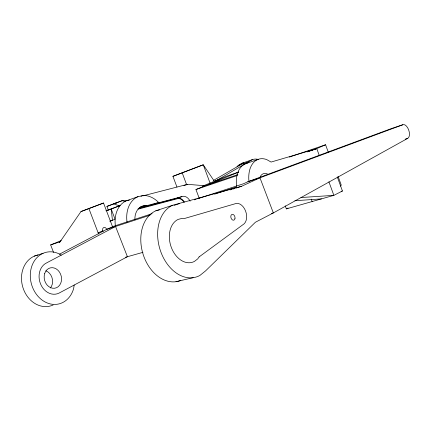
<?xml version="1.0" encoding="UTF-8"?>
<svg xmlns="http://www.w3.org/2000/svg" width="431" height="431" viewBox="0 0 431 431"><rect width="100%" height="100%" fill="white"/><g stroke="black" fill="none" stroke-linecap="round" stroke-linejoin="round"><path stroke-width="0.65" d="M74.197 285.036L73.615 288.625A26.603 21.868 75.2 0 1 45.433 302.142A26.603 21.868 75.2 0 1 31.501 267.139A26.603 21.868 75.2 0 1 59.957 254.306L61.191 255.195M112.518 226.701L103.526 203.023L80.974 211.562L59.548 242.551L59.349 242.039L50.653 244.916L53.519 252.377M340.355 186.122L341.287 185.174L338.157 176.602M216.906 180.309L252.264 159.664A22.18 14.266 72 0 1 258.573 159.486M237.002 166.77A21.911 14.293 72 0 1 238.176 165.493L241.403 163.473L252.264 159.664M213.544 180.379L241.139 164.459M407.774 138.324L273.351 212.925L255.4 222.24L205.555 270.9L199.887 275.452A37.831 26.959 74.3 0 1 161.189 252.819A37.831 26.959 74.3 0 1 172.637 205.253L241.635 186.267L259.968 177.798L402.769 124.774A7.241 3.771 72.1 0 1 408.658 129.866A7.241 3.771 72.1 0 1 407.774 138.324L405.215 139.143M59.446 254.193L106.522 229.421L113.768 226.237L152.138 213.674M307.044 151.933L316.198 148.83L325.583 144.773L328.293 152.218M337.317 176.985L342.435 190.998L333.858 195.351L286.356 208.89L285.23 205.846M286.356 208.89L288.097 208.033M402.769 124.774L391.294 128.605L247.798 181.785L243.585 183.725L197.543 198.804M229.998 189.974L236.323 187.054L214.595 194.144M98.128 232.805L102.804 230.854M199.224 198.276L195.949 189.521L205.043 185.745L187.528 184.328L143.14 195.819M202.721 186.084L227.202 175.967L238.629 172.055M208.652 184.516L238.65 172.093M50.653 244.916L61.245 240.579M59.349 242.039L60.593 241.532M109.98 221.292L115.061 219.212L111.22 209.083L106.188 210.851M105.951 210.775L120.087 205.565L111.22 209.083L112.443 220.284L109.916 221.13M108.332 210.139L106.92 206.417L122.215 200.657L128.212 200.318M106.92 206.417L122.215 200.657L125.383 201.692M176.936 187.011L172.933 176.333L203.254 164.798L214.611 181.64M80.974 211.562L103.526 203.023M172.933 176.333L203.254 164.798L210.112 183.191M115.389 226A26.776 20.015 72.3 0 1 126.445 200.765L138.033 196.655L143.146 195.512A27.18 20.052 72.3 0 1 158.651 202.495L146.54 205.711L138.098 208.582L178.148 198.012A8.679 6.163 72 0 1 184.317 201.95M140.996 196.272L143.146 195.512M238.176 165.493L249.048 161.69M245.471 163.785L257.819 159.47M183.918 185.589L187.528 184.328M140.129 207.198L144.951 205.555L146.54 205.711M202.629 186.564L237.885 174.582M289.357 157.083L325.583 144.773M195.949 189.521L237.368 175.476M307.95 151.529L316.742 148.55L319.193 155.262M190.103 201.196A8.739 6.163 72 0 0 183.385 196.256L155.877 203.486L150.193 205.355L150.581 205.846M176.629 198.373L181.86 196.611M180.336 280.576A37.055 26.921 74.3 0 1 143.62 255.836A37.055 26.921 74.3 0 1 155.893 210.77L172.637 205.253M173.968 205.415L179.468 203.604M247.798 181.785L259.968 177.798L273.351 212.925L271.503 213.447M194.343 199.849L196.261 199.219M106.522 229.421L150.053 215.214M233.09 189.047L234.922 188.449M236.14 188.056L241.635 186.267M34.275 256.138L43.084 253.309M316.198 148.83L271.088 162.051L266.724 159.599A26.232 16.755 72.3 0 0 248.999 181.866M341.169 191.359L342.435 190.998M125.593 257.232L142.957 252.334M138.206 209.132L176.775 198.89A8.141 5.775 72 0 1 184.032 202.231M155.893 210.77L159.405 209.919M175.988 281.702L193.196 277.672M126.445 200.765L129.505 200.081M155.413 203.588L155.877 203.486M294.89 200.744L321.467 198.88M300.951 197.543L333.858 195.351L328.901 181.807M115.357 203.114L116.688 203.039M113.8 203.96L119.495 205.862M88.931 208.669L98.597 234.038M182.232 172.944L186.688 184.845M311.274 199.149L312.146 201.536M127.032 222.197A27.18 20.052 72.3 0 1 138.033 196.655M134.876 219.778A16.841 12.424 72.3 0 1 144.951 205.555M259.936 177.61A10.996 7.02 72.3 0 1 261.552 174.841L263.104 173.763L264.903 173.397A10.996 7.02 72.3 0 1 268.287 174.485M236.597 186.375A25.871 16.793 72.3 0 1 247.265 163.225M103.117 231.474A2.688 2.074 71.9 0 1 103.526 227.67A2.688 2.074 71.9 0 1 106.635 229.254M241.403 163.473A21.911 14.293 72 0 1 243.838 162.913M391.294 128.605A7.16 3.798 72 0 1 392.269 128.4M45.848 270.803A10.296 8.539 75.3 0 1 50.395 287.973M53.137 304.997A26.259 21.782 75.3 0 1 22.854 287.342A26.259 21.782 75.3 0 1 37.901 254.996M234.954 218.582L234.75 219.212A2.99 2.01 73.5 0 1 232.939 220.117L232.395 219.864A2.99 2.01 73.5 0 1 230.881 215.936A2.99 2.01 73.5 0 1 233.44 214.654A2.99 2.01 73.5 0 1 234.954 218.582M199.122 256.892L197.748 258.842L194.44 261.418A22.638 16.125 74.3 0 1 171.457 247.782A22.638 16.125 74.3 0 1 178.127 219.406L182.2 218.35L184.333 218.539L234.847 203.847A11.233 7.489 73.4 0 1 245.557 210.964A11.233 7.489 73.4 0 1 242.863 224.745L199.122 256.892M219.223 179.689L214.417 181.494L219.223 179.689M127.42 256.714L58.982 293.134A16.41 13.485 75.2 0 1 40.476 283.76A16.41 13.485 75.2 0 1 46.855 262.765L115.546 226.48L127.42 256.714M44.635 273.674A10.43 8.572 75.2 0 0 54.5 288.264A10.43 8.572 75.2 0 0 59.446 272.031A10.43 8.572 75.2 0 0 44.635 273.674"/></g></svg>
